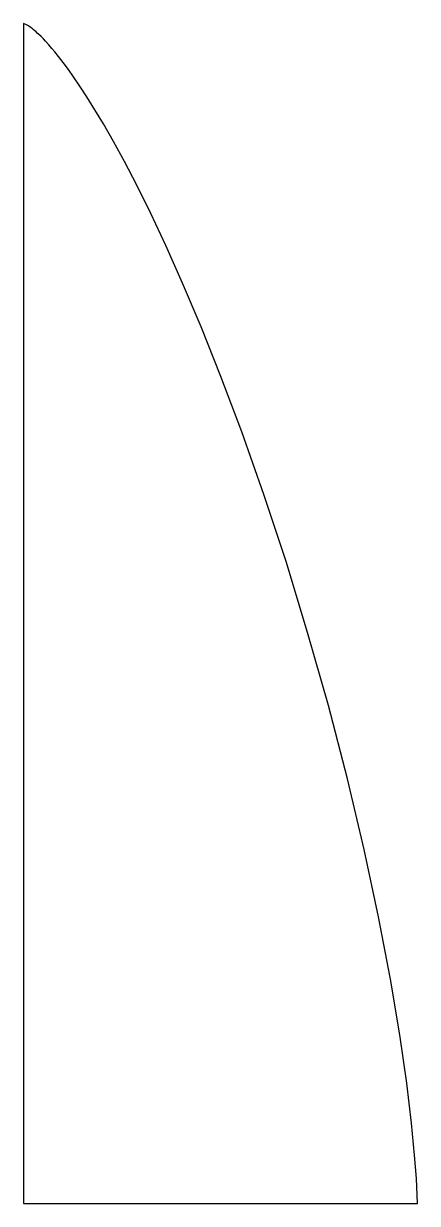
# Model space of a CAD drawing. Header units: metres. Extents: x 0 to 30, y 0 to 90.
import ezdxf

# ---------------------------------------------------------------- set-up
doc = ezdxf.new("R2010")
doc.units = ezdxf.units.M

msp = doc.modelspace()

# ---------------------------------------------------------------- linework, layer by layer
for p, q in [((0.219772, 89.91), (0, 90)), ((0, 90), (0, 0)), ((0.369553, 89.82), (0.219772, 89.91)), ((0.500824, 89.73), (0.369553, 89.82)), ((0.621338, 89.64), (0.500824, 89.73)), ((0.734421, 89.55), (0.621338, 89.64)), ((0.841904, 89.46), (0.734421, 89.55)), ((0.944946, 89.37), (0.841904, 89.46)), ((1.04433, 89.28), (0.944946, 89.37)), ((1.14061, 89.19), (1.04433, 89.28)), ((1.32547, 89.01), (1.14061, 89.19)), ((1.50194, 88.83), (1.32547, 89.01)), ((1.67159, 88.65), (1.50194, 88.83)), ((1.91566, 88.38), (1.67159, 88.65)), ((2.14948, 88.11), (1.91566, 88.38)), ((2.3748, 87.84), (2.14948, 88.11)), ((2.66423, 87.48), (2.3748, 87.84)), ((3.01132, 87.03), (2.66423, 87.48)), ((3.41011, 86.49), (3.01132, 87.03)), ((3.79297, 85.95), (3.41011, 86.49)), ((4.2829, 85.23), (3.79297, 85.95)), ((4.81078, 84.42), (4.2829, 85.23)), ((5.4283, 83.43), (4.81078, 84.42)), ((6.0731, 82.35), (5.4283, 83.43)), ((6.84393, 81), (6.0731, 82.35)), ((7.67809, 79.47), (6.84393, 81)), ((8.61453, 77.67), (7.67809, 79.47)), ((9.68448, 75.51), (8.61453, 77.67)), ((10.8289, 73.08), (9.68448, 75.51)), ((12.1164, 70.2), (10.8289, 73.08)), ((13.5251, 66.87), (12.1164, 70.2)), ((15.0344, 63.09), (13.5251, 66.87)), ((16.6241, 58.86), (15.0344, 63.09)), ((18.3045, 54.09), (16.6241, 58.86)), ((19.9911, 48.96), (18.3045, 54.09)), ((21.641, 43.56), (19.9911, 48.96)), ((23.2168, 37.98), (21.641, 43.56)), ((24.6639, 32.4), (23.2168, 37.98)), ((25.9406, 27), (24.6639, 32.4)), ((27.0363, 21.87), (25.9406, 27)), ((27.9453, 17.1), (27.0363, 21.87)), ((28.6534, 12.87), (27.9453, 17.1)), ((29.1852, 9.17999), (28.6534, 12.87)), ((29.5545, 6.12), (29.1852, 9.17999)), ((29.7905, 3.68999), (29.5545, 6.12)), ((29.9229, 1.89), (29.7905, 3.68999)), ((29.9851, 0.62999), (29.9229, 1.89)), ((0, 0), (30, 0)), ((30, 0), (29.9851, 0.62999))]:
    msp.add_line(p, q)

doc.saveas('drawing.dxf')
